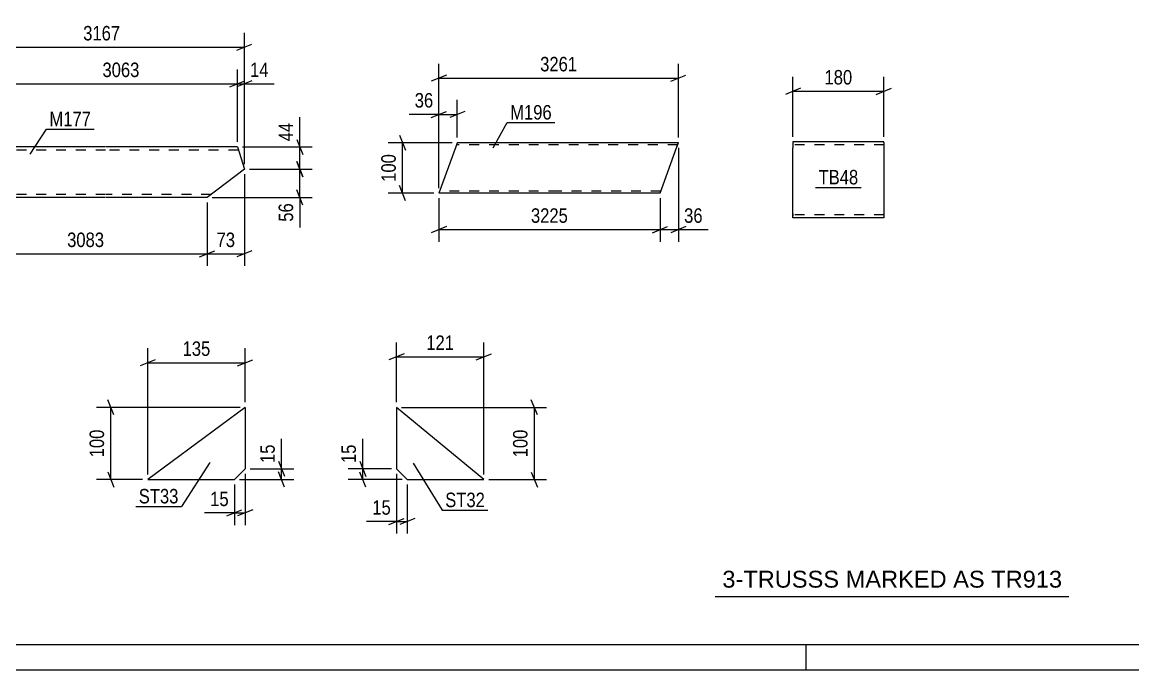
# Model space of a CAD drawing. Header units: millimetres. Extents: x 0 to 841, y 0 to 594.
# Drawn here: x 266 to 485.6, y 0 to 128.1 of the extents above; entities that cross this region are included whole.
import ezdxf

# ---------------------------------------------------------------- set-up
doc = ezdxf.new("R2010")
doc.units = ezdxf.units.MM
doc.linetypes.add('DXK_LINE_DOT2', pattern=[3.9198, 1.9599, -1.9599])
doc.styles.add('Arial', font='ARIAL.TTF', dxfattribs={"height": 0.2})
doc.styles.add('Arial Narrow', font='ARIALN.TTF', dxfattribs={"height": 0.2})

# ---------------------------------------------------------------- blocks, each defined once
blk = doc.blocks.new('Unknown-318885239-1133')
at = {"color": 5, "linetype": 'Continuous'}
for p, q in [((5, 5), (836, 5)), ((421, 0), (421, 5)), ((0, 0), (841, 0))]:
    blk.add_line(p, q, dxfattribs=at)
blk = doc.blocks.new('Part-318885239-7325 - 7319')
at = {"color": 2, "linetype": 'Continuous'}
for p, q in [((339.99, 51.91), (339.99, 39.76)), ((357.26, 37.62), (339.99, 51.91)), ((339.99, 39.76), (342.13, 37.62)), ((342.13, 37.62), (357.26, 37.62))]:
    blk.add_line(p, q, dxfattribs=at)
blk = doc.blocks.new('Part-318885239-7381 - 7375')
at = {"color": 2, "linetype": 'Continuous'}
for p, q in [((310.06, 51.91), (290.78, 37.63)), ((310.06, 51.91), (310.06, 39.77)), ((310.06, 39.77), (307.92, 37.63)), ((290.78, 37.63), (307.92, 37.63))]:
    blk.add_line(p, q, dxfattribs=at)
blk = doc.blocks.new('Part-318885239-2784 - 2768')
at = {"color": 2, "linetype": 'Continuous'}
for p, q in [((351.73, 103.46), (348.38, 94.26)), ((352.02, 104.26), (351.73, 103.46)), ((372.02, 104.26), (352.02, 104.26)), ((395.76, 104.26), (372.12, 104.26)), ((392.12, 94.26), (395.47, 103.46)), ((395.74, 104.2), (395.47, 103.46)), ((395.74, 104.2), (395.76, 104.26)), ((372.02, 94.26), (348.38, 94.26)), ((392.12, 94.26), (372.12, 94.26))]:
    blk.add_line(p, q, dxfattribs=at)
at = {"color": 7, "linetype": 'DXK_LINE_DOT2'}
for p, q in [((372.02, 103.86), (351.87, 103.86)), ((395.61, 103.86), (372.12, 103.86)), ((395.47, 103.46), (395.67, 104.03)), ((372.02, 94.66), (348.53, 94.66)), ((392.27, 94.66), (372.12, 94.66))]:
    blk.add_line(p, q, dxfattribs=at)
blk = doc.blocks.new('Part-318885239-2498 - 2482')
at = {"color": 2, "linetype": 'Continuous'}
for p, q in [((253.46, 96.55), (262.45, 103.41)), ((282.45, 103.41), (262.45, 103.41)), ((308.52, 103.41), (282.55, 103.41)), ((308.52, 103.41), (309.9, 99.01)), ((309.9, 99.01), (302.55, 93.41)), ((254.33, 93.76), (253.46, 96.55)), ((254.41, 93.5), (254.33, 93.76)), ((254.44, 93.41), (254.41, 93.5)), ((282.45, 93.41), (254.44, 93.41)), ((302.55, 93.41), (282.55, 93.41))]:
    blk.add_line(p, q, dxfattribs=at)
at = {"color": 7, "linetype": 'DXK_LINE_DOT2'}
for p, q in [((282.45, 102.81), (261.67, 102.81)), ((308.71, 102.81), (282.55, 102.81)), ((254.24, 94.05), (254.21, 94.15)), ((282.45, 94.01), (254.25, 94.01)), ((303.34, 94.01), (282.55, 94.01))]:
    blk.add_line(p, q, dxfattribs=at)
blk = doc.blocks.new('Part-318885239-11422 - 11421')
at = {"color": 2, "linetype": 'Continuous'}
for p, q in [((418.41, 104.42), (418.41, 103.22)), ((436.41, 104.42), (418.41, 104.42)), ((436.41, 104.33), (436.41, 104.42)), ((436.41, 104.33), (436.41, 103.22)), ((418.41, 90.16), (418.41, 103.22)), ((436.41, 103.22), (436.41, 89.42)), ((418.41, 89.51), (418.41, 90.16)), ((418.41, 89.42), (418.41, 89.51)), ((436.41, 89.42), (418.41, 89.42))]:
    blk.add_line(p, q, dxfattribs=at)
at = {"color": 7, "linetype": 'DXK_LINE_DOT2'}
for p, q in [((436.41, 103.82), (418.41, 103.82)), ((436.41, 104.07), (436.41, 103.22)), ((418.41, 90.16), (418.41, 89.77)), ((436.41, 90.07), (436.41, 90.16)), ((418.41, 90.02), (418.41, 90.07)), ((436.41, 90.02), (418.41, 90.02)), ((418.41, 89.42), (418.41, 89.42)), ((436.41, 90.02), (436.41, 90.07)), ((436.41, 90.02), (436.41, 90.07))]:
    blk.add_line(p, q, dxfattribs=at)
blk = doc.blocks.new('StraightDimension-318885239-7359 - 7319')
at = {"color": 7, "linetype": 'Continuous'}
for p, q in [((367.86, 50.41), (366.66, 53.41)), ((340.99, 51.91), (369.66, 51.91)), ((367.26, 37.62), (367.26, 51.91)), ((358.26, 37.62), (369.66, 37.62)), ((366.66, 39.12), (367.86, 36.12))]:
    blk.add_line(p, q, dxfattribs=at)
at = {"color": 0}
blk.add_wipeout([(366.51, 48.11), (362.31, 48.11), (362.31, 41.42), (366.51, 41.42)], dxfattribs=at)
at = {"color": 3, "style": 'Arial Narrow'}
blk.add_text('100', height=2.863, rotation=90.0002, dxfattribs=at).set_placement((365.91, 42.02))
blk = doc.blocks.new('StraightDimension-318885239-7327 - 7319')
at = {"color": 7, "linetype": 'Continuous'}
for p, q in [((339.99, 38.76), (339.99, 26.93)), ((342.13, 36.62), (342.13, 26.93)), ((338.49, 28.73), (341.49, 29.93)), ((339.99, 29.33), (342.13, 29.33)), ((343.63, 29.93), (340.63, 28.73))]:
    blk.add_line(p, q, dxfattribs=at)
at = {"color": 0}
blk.add_wipeout([(339.46, 30.08), (339.46, 34.28), (334.61, 34.28), (334.61, 30.08)], dxfattribs=at)
at = {"color": 7, "linetype": 'Continuous'}
blk.add_line((339.99, 29.33), (334.08, 29.33), dxfattribs=at)
blk.add_line((339.99, 29.33), (334.08, 29.33), dxfattribs=at)
at = {"color": 3, "style": 'Arial Narrow'}
blk.add_text('15', height=2.863, dxfattribs=at).set_placement((335.21, 30.68))
blk = doc.blocks.new('StraightDimension-318885239-7338 - 7319')
at = {"color": 7, "linetype": 'Continuous'}
for p, q in [((339.99, 52.91), (339.99, 64.76)), ((357.26, 38.62), (357.26, 64.76)), ((341.49, 62.51), (338.49, 61.31)), ((339.99, 61.91), (357.26, 61.91)), ((355.76, 61.31), (358.76, 62.51))]:
    blk.add_line(p, q, dxfattribs=at)
at = {"color": 0}
blk.add_wipeout([(351.97, 62.66), (351.97, 66.86), (345.28, 66.86), (345.28, 62.66)], dxfattribs=at)
at = {"color": 3, "style": 'Arial Narrow'}
blk.add_text('121', height=2.863, dxfattribs=at).set_placement((345.88, 63.26))
blk = doc.blocks.new('StraightDimension-318885239-7348 - 7319')
at = {"color": 7, "linetype": 'Continuous'}
for p, q in [((338.99, 39.76), (330.46, 39.76)), ((332.71, 41.26), (333.91, 38.26)), ((333.31, 37.62), (333.31, 39.76)), ((341.13, 37.62), (330.46, 37.62)), ((333.91, 36.12), (332.71, 39.12))]:
    blk.add_line(p, q, dxfattribs=at)
at = {"color": 0}
blk.add_wipeout([(332.56, 45.14), (328.36, 45.14), (328.36, 40.29), (332.56, 40.29)], dxfattribs=at)
at = {"color": 7, "linetype": 'Continuous'}
blk.add_line((333.31, 39.76), (333.31, 45.67), dxfattribs=at)
blk.add_line((333.31, 39.76), (333.31, 45.67), dxfattribs=at)
at = {"color": 3, "style": 'Arial Narrow'}
blk.add_text('15', height=2.863, rotation=90.0002, dxfattribs=at).set_placement((331.96, 40.89))
blk = doc.blocks.new('StraightDimension-318885239-7407 - 7375')
at = {"color": 7, "linetype": 'Continuous'}
for p, q in [((290.78, 38.63), (290.78, 63.59)), ((310.06, 52.91), (310.06, 63.59)), ((292.28, 61.34), (289.28, 60.14)), ((290.78, 60.74), (310.06, 60.74)), ((308.56, 60.14), (311.56, 61.34))]:
    blk.add_line(p, q, dxfattribs=at)
at = {"color": 0}
blk.add_wipeout([(303.76, 61.49), (303.76, 65.69), (297.08, 65.69), (297.08, 61.49)], dxfattribs=at)
at = {"color": 3, "style": 'Arial Narrow'}
blk.add_text('135', height=2.863, dxfattribs=at).set_placement((297.68, 62.09))
blk = doc.blocks.new('StraightDimension-318885239-7383 - 7375')
at = {"color": 7, "linetype": 'Continuous'}
for p, q in [((311.06, 39.77), (319.66, 39.77)), ((316.66, 41.27), (317.86, 38.27)), ((317.26, 37.63), (317.26, 39.77)), ((308.92, 37.63), (319.66, 37.63)), ((317.86, 36.13), (316.66, 39.13))]:
    blk.add_line(p, q, dxfattribs=at)
at = {"color": 0}
blk.add_wipeout([(316.51, 45.15), (312.31, 45.15), (312.31, 40.3), (316.51, 40.3)], dxfattribs=at)
at = {"color": 7, "linetype": 'Continuous'}
blk.add_line((317.26, 39.77), (317.26, 45.68), dxfattribs=at)
blk.add_line((317.26, 39.77), (317.26, 45.68), dxfattribs=at)
at = {"color": 3, "style": 'Arial Narrow'}
blk.add_text('15', height=2.863, rotation=90.0002, dxfattribs=at).set_placement((315.91, 40.9))
blk = doc.blocks.new('StraightDimension-318885239-7419 - 7375')
at = {"color": 7, "linetype": 'Continuous'}
for p, q in [((310.06, 38.77), (310.06, 28.62)), ((307.92, 36.63), (307.92, 28.62)), ((306.42, 30.42), (309.42, 31.62)), ((307.92, 31.02), (310.06, 31.02)), ((311.56, 31.62), (308.56, 30.42))]:
    blk.add_line(p, q, dxfattribs=at)
at = {"color": 0}
blk.add_wipeout([(307.39, 31.77), (307.39, 35.97), (302.54, 35.97), (302.54, 31.77)], dxfattribs=at)
at = {"color": 7, "linetype": 'Continuous'}
blk.add_line((307.92, 31.02), (302.01, 31.02), dxfattribs=at)
blk.add_line((307.92, 31.02), (302.01, 31.02), dxfattribs=at)
at = {"color": 3, "style": 'Arial Narrow'}
blk.add_text('15', height=2.863, dxfattribs=at).set_placement((303.14, 32.37))
blk = doc.blocks.new('StraightDimension-318885239-7395 - 7375')
at = {"color": 7, "linetype": 'Continuous'}
for p, q in [((284.09, 50.41), (282.89, 53.41)), ((309.06, 51.91), (280.64, 51.91)), ((283.49, 37.63), (283.49, 51.91)), ((289.78, 37.63), (280.64, 37.63)), ((282.89, 39.13), (284.09, 36.13))]:
    blk.add_line(p, q, dxfattribs=at)
at = {"color": 0}
blk.add_wipeout([(282.74, 48.11), (278.54, 48.11), (278.54, 41.43), (282.74, 41.43)], dxfattribs=at)
at = {"color": 3, "style": 'Arial Narrow'}
blk.add_text('100', height=2.863, rotation=90.0002, dxfattribs=at).set_placement((282.14, 42.03))
blk = doc.blocks.new('StraightDimension-318885239-2798 - 2768')
at = {"color": 7, "linetype": 'Continuous'}
for p, q in [((395.76, 103.26), (395.76, 84.66)), ((392.12, 93.26), (392.12, 84.66)), ((390.62, 86.46), (393.62, 87.66)), ((392.12, 87.06), (395.76, 87.06)), ((397.26, 87.66), (394.26, 86.46))]:
    blk.add_line(p, q, dxfattribs=at)
at = {"color": 0}
blk.add_wipeout([(401.14, 87.81), (401.14, 92.01), (396.29, 92.01), (396.29, 87.81)], dxfattribs=at)
at = {"color": 7, "linetype": 'Continuous'}
blk.add_line((395.76, 87.06), (401.67, 87.06), dxfattribs=at)
blk.add_line((395.76, 87.06), (401.67, 87.06), dxfattribs=at)
at = {"color": 3, "style": 'Arial Narrow'}
blk.add_text('36', height=2.863, dxfattribs=at).set_placement((396.89, 88.41))
blk = doc.blocks.new('StraightDimension-318885239-2855 - 2768')
at = {"color": 7, "linetype": 'Continuous'}
for p, q in [((340.6, 105.76), (341.8, 102.76)), ((351.02, 104.26), (338.35, 104.26)), ((341.2, 94.26), (341.2, 104.26)), ((341.8, 92.76), (340.6, 95.76)), ((347.38, 94.26), (338.35, 94.26))]:
    blk.add_line(p, q, dxfattribs=at)
at = {"color": 0}
blk.add_wipeout([(340.45, 102.6), (336.25, 102.6), (336.25, 95.92), (340.45, 95.92)], dxfattribs=at)
at = {"color": 3, "style": 'Arial Narrow'}
blk.add_text('100', height=2.863, rotation=90.0002, dxfattribs=at).set_placement((339.85, 96.52))
blk = doc.blocks.new('StraightDimension-318885239-2836 - 2768')
at = {"color": 7, "linetype": 'Continuous'}
for p, q in [((348.38, 95.26), (348.38, 112.71)), ((352.02, 105.26), (352.02, 112.71)), ((346.88, 109.26), (349.88, 110.46)), ((348.38, 109.86), (352.02, 109.86)), ((353.52, 110.46), (350.52, 109.26))]:
    blk.add_line(p, q, dxfattribs=at)
at = {"color": 0}
blk.add_wipeout([(347.86, 110.61), (347.86, 114.81), (343, 114.81), (343, 110.61)], dxfattribs=at)
at = {"color": 7, "linetype": 'Continuous'}
blk.add_line((348.38, 109.86), (342.47, 109.86), dxfattribs=at)
blk.add_line((348.38, 109.86), (342.47, 109.86), dxfattribs=at)
at = {"color": 3, "style": 'Arial Narrow'}
blk.add_text('36', height=2.863, dxfattribs=at).set_placement((343.6, 111.21))
blk = doc.blocks.new('StraightDimension-318885239-2787 - 2768')
at = {"color": 7, "linetype": 'Continuous'}
for p, q in [((348.38, 95.26), (348.38, 119.87)), ((395.76, 105.26), (395.76, 119.87)), ((349.88, 117.62), (346.88, 116.42)), ((348.38, 117.02), (395.76, 117.02)), ((394.26, 116.42), (397.26, 117.62))]:
    blk.add_line(p, q, dxfattribs=at)
at = {"color": 0}
blk.add_wipeout([(376.33, 117.77), (376.33, 121.97), (367.81, 121.97), (367.81, 117.77)], dxfattribs=at)
at = {"color": 3, "style": 'Arial Narrow'}
blk.add_text('3261', height=2.863, dxfattribs=at).set_placement((368.41, 118.37))
blk = doc.blocks.new('StraightDimension-318885239-2818 - 2768')
at = {"color": 7, "linetype": 'Continuous'}
for p, q in [((348.38, 93.26), (348.38, 84.66)), ((392.12, 93.26), (392.12, 84.66)), ((349.88, 87.66), (346.88, 86.46)), ((348.38, 87.06), (392.12, 87.06)), ((390.62, 86.46), (393.62, 87.66))]:
    blk.add_line(p, q, dxfattribs=at)
at = {"color": 0}
blk.add_wipeout([(374.51, 87.81), (374.51, 92.01), (365.99, 92.01), (365.99, 87.81)], dxfattribs=at)
at = {"color": 3, "style": 'Arial Narrow'}
blk.add_text('3225', height=2.863, dxfattribs=at).set_placement((366.59, 88.41))
blk = doc.blocks.new('StraightDimension-318885239-2578 - 2482')
at = {"color": 7, "linetype": 'Continuous'}
for p, q in [((309.52, 103.41), (323.29, 103.41)), ((320.29, 104.91), (321.49, 101.91)), ((320.89, 99.01), (320.89, 103.41)), ((310.9, 99.01), (323.29, 99.01)), ((321.49, 97.51), (320.29, 100.51))]:
    blk.add_line(p, q, dxfattribs=at)
at = {"color": 0}
blk.add_wipeout([(320.14, 108.79), (315.94, 108.79), (315.94, 103.93), (320.14, 103.93)], dxfattribs=at)
at = {"color": 7, "linetype": 'Continuous'}
blk.add_line((320.89, 103.41), (320.89, 109.32), dxfattribs=at)
blk.add_line((320.89, 103.41), (320.89, 109.32), dxfattribs=at)
at = {"color": 3, "style": 'Arial Narrow'}
blk.add_text('44', height=2.863, rotation=90.0002, dxfattribs=at).set_placement((319.54, 104.53))
blk = doc.blocks.new('StraightDimension-318885239-2676 - 2482')
at = {"color": 7, "linetype": 'Continuous'}
for p, q in [((308.52, 104.41), (308.52, 118.74)), ((309.9, 100.01), (309.9, 118.74)), ((307.02, 115.29), (310.02, 116.49)), ((311.4, 116.49), (308.4, 115.29)), ((308.52, 115.89), (309.9, 115.89))]:
    blk.add_line(p, q, dxfattribs=at)
at = {"color": 0}
blk.add_wipeout([(315.28, 116.64), (315.28, 120.84), (310.42, 120.84), (310.42, 116.64)], dxfattribs=at)
at = {"color": 7, "linetype": 'Continuous'}
blk.add_line((309.9, 115.89), (315.8, 115.89), dxfattribs=at)
blk.add_line((309.9, 115.89), (315.8, 115.89), dxfattribs=at)
at = {"color": 3, "style": 'Arial Narrow'}
blk.add_text('14', height=2.863, dxfattribs=at).set_placement((311.02, 117.24))
blk = doc.blocks.new('StraightDimension-318885239-2553 - 2482')
at = {"color": 7, "linetype": 'Continuous'}
for p, q in [((310.9, 99.01), (323.29, 99.01)), ((320.29, 100.51), (321.49, 97.51)), ((320.89, 93.41), (320.89, 99.01)), ((321.49, 91.91), (320.29, 94.91)), ((303.55, 93.41), (323.29, 93.41))]:
    blk.add_line(p, q, dxfattribs=at)
at = {"color": 0}
blk.add_wipeout([(320.14, 92.88), (315.94, 92.88), (315.94, 88.03), (320.14, 88.03)], dxfattribs=at)
at = {"color": 7, "linetype": 'Continuous'}
blk.add_line((320.89, 93.41), (320.89, 87.5), dxfattribs=at)
blk.add_line((320.89, 93.41), (320.89, 87.5), dxfattribs=at)
at = {"color": 3, "style": 'Arial Narrow'}
blk.add_text('56', height=2.863, rotation=90.0002, dxfattribs=at).set_placement((319.54, 88.63))
blk = doc.blocks.new('StraightDimension-318885239-2652 - 2482')
at = {"color": 7, "linetype": 'Continuous'}
for p, q in [((262.45, 104.41), (262.45, 118.74)), ((308.52, 104.41), (308.52, 118.74)), ((263.95, 116.49), (260.95, 115.29)), ((307.02, 115.29), (310.02, 116.49)), ((262.45, 115.89), (308.52, 115.89))]:
    blk.add_line(p, q, dxfattribs=at)
at = {"color": 0}
blk.add_wipeout([(289.75, 116.64), (289.75, 120.84), (281.23, 120.84), (281.23, 116.64)], dxfattribs=at)
at = {"color": 3, "style": 'Arial Narrow'}
blk.add_text('3063', height=2.863, dxfattribs=at).set_placement((281.83, 117.24))
blk = doc.blocks.new('StraightDimension-318885239-2694 - 2482')
at = {"color": 7, "linetype": 'Continuous'}
for p, q in [((309.9, 98.01), (309.9, 79.87)), ((302.55, 92.41), (302.55, 79.87)), ((301.05, 81.67), (304.05, 82.87)), ((302.55, 82.27), (309.9, 82.27)), ((311.4, 82.87), (308.4, 81.67))]:
    blk.add_line(p, q, dxfattribs=at)
at = {"color": 0}
blk.add_wipeout([(308.65, 83.02), (308.65, 87.22), (303.8, 87.22), (303.8, 83.02)], dxfattribs=at)
at = {"color": 3, "style": 'Arial Narrow'}
blk.add_text('73', height=2.863, dxfattribs=at).set_placement((304.4, 83.62))
blk = doc.blocks.new('StraightDimension-318885239-2711 - 2482')
at = {"color": 7, "linetype": 'Continuous'}
for p, q in [((254.44, 92.41), (254.44, 79.87)), ((302.55, 92.41), (302.55, 79.87)), ((255.94, 82.87), (252.94, 81.67)), ((254.44, 82.27), (302.55, 82.27)), ((301.05, 81.67), (304.05, 82.87))]:
    blk.add_line(p, q, dxfattribs=at)
at = {"color": 0}
blk.add_wipeout([(282.75, 83.02), (282.75, 87.22), (274.24, 87.22), (274.24, 83.02)], dxfattribs=at)
at = {"color": 3, "style": 'Arial Narrow'}
blk.add_text('3083', height=2.863, dxfattribs=at).set_placement((274.84, 83.62))
blk = doc.blocks.new('StraightDimension-318885239-2753 - 2482')
at = {"color": 7, "linetype": 'Continuous'}
for p, q in [((253.46, 97.55), (253.46, 125.99)), ((309.9, 100.01), (309.9, 125.99)), ((254.96, 123.74), (251.96, 122.54)), ((253.46, 123.14), (309.9, 123.14)), ((308.4, 122.54), (311.4, 123.74))]:
    blk.add_line(p, q, dxfattribs=at)
at = {"color": 0}
blk.add_wipeout([(285.93, 123.89), (285.93, 128.09), (277.42, 128.09), (277.42, 123.89)], dxfattribs=at)
at = {"color": 3, "style": 'Arial Narrow'}
blk.add_text('3167', height=2.863, dxfattribs=at).set_placement((278.02, 124.49))
blk = doc.blocks.new('StraightDimension-318885239-11531 - 11421')
at = {"color": 7, "linetype": 'Continuous'}
for p, q in [((418.41, 105.42), (418.41, 117.27)), ((436.41, 105.42), (436.41, 117.27)), ((419.91, 115.02), (416.91, 113.82)), ((418.41, 114.42), (436.41, 114.42)), ((434.91, 113.82), (437.91, 115.02))]:
    blk.add_line(p, q, dxfattribs=at)
at = {"color": 0}
blk.add_wipeout([(430.75, 115.17), (430.75, 119.37), (424.06, 119.37), (424.06, 115.17)], dxfattribs=at)
at = {"color": 3, "style": 'Arial Narrow'}
blk.add_text('180', height=2.863, dxfattribs=at).set_placement((424.66, 115.77))
blk = doc.blocks.new('Unknown-318885239-11892')
at = {"color": 7, "linetype": 'Continuous'}
blk.add_line((403, 14.5), (473, 14.5), dxfattribs=at)
at = {"color": 7, "style": 'Arial'}
blk.add_text('3-TRUSSS MARKED AS TR913', height=3.3428, dxfattribs=at).set_placement((404.45, 16.25))
blk = doc.blocks.new('Mark-318885239-7321 - 7319')
at = {"color": 0}
blk.add_wipeout([(357.48, 32.17), (357.48, 35.17), (349.63, 35.17), (349.63, 32.17)], dxfattribs=at)
blk.add_wipeout([(357.48, 32.17), (357.48, 35.17), (349.63, 35.17), (349.63, 32.17)], dxfattribs=at)
at = {"color": 30, "linetype": 'Continuous'}
for p, q in [((343.26, 40.85), (349.03, 31.57)), ((349.03, 31.57), (358.08, 31.57))]:
    blk.add_line(p, q, dxfattribs=at)
at = {"color": 3, "style": 'Arial Narrow'}
blk.add_text('ST32', height=2.863, dxfattribs=at).set_placement((349.63, 32.17))
blk = doc.blocks.new('Mark-318885239-7377 - 7375')
at = {"color": 0}
blk.add_wipeout([(296.87, 32.91), (296.87, 35.91), (289.01, 35.91), (289.01, 32.91)], dxfattribs=at)
blk.add_wipeout([(296.87, 32.91), (296.87, 35.91), (289.01, 35.91), (289.01, 32.91)], dxfattribs=at)
at = {"color": 30, "linetype": 'Continuous'}
for p in [(303.09, 40.97), (288.41, 32.31)]:
    blk.add_line(p, (297.47, 32.31), dxfattribs=at)
at = {"color": 3, "style": 'Arial Narrow'}
blk.add_text('ST33', height=2.863, dxfattribs=at).set_placement((289.01, 32.91))
blk = doc.blocks.new('Mark-318885239-2780 - 2768')
at = {"color": 0}
blk.add_wipeout([(370.7, 108.84), (370.7, 111.84), (362.48, 111.84), (362.48, 108.84)], dxfattribs=at)
blk.add_wipeout([(370.7, 108.84), (370.7, 111.84), (362.48, 111.84), (362.48, 108.84)], dxfattribs=at)
at = {"color": 30, "linetype": 'Continuous'}
for p, q in [((359.14, 103.25), (361.88, 108.24)), ((361.88, 108.24), (371.3, 108.24))]:
    blk.add_line(p, q, dxfattribs=at)
at = {"color": 3, "style": 'Arial Narrow'}
blk.add_text('M196', height=2.863, dxfattribs=at).set_placement((362.48, 108.84))
blk = doc.blocks.new('Mark-318885239-2494 - 2482')
at = {"color": 0}
blk.add_wipeout([(279.57, 107.52), (279.57, 110.52), (271.34, 110.52), (271.34, 107.52)], dxfattribs=at)
blk.add_wipeout([(279.57, 107.52), (279.57, 110.52), (271.34, 110.52), (271.34, 107.52)], dxfattribs=at)
at = {"color": 30, "linetype": 'Continuous'}
for p, q in [((267.52, 102), (270.74, 106.92)), ((270.74, 106.92), (280.17, 106.92))]:
    blk.add_line(p, q, dxfattribs=at)
at = {"color": 3, "style": 'Arial Narrow'}
blk.add_text('M177', height=2.863, dxfattribs=at).set_placement((271.34, 107.52))
blk = doc.blocks.new('Mark-318885239-11534 - 11421')
at = {"color": 0}
blk.add_wipeout([(431.33, 96.01), (431.33, 99.01), (423.48, 99.01), (423.48, 96.01)], dxfattribs=at)
blk.add_wipeout([(431.33, 96.01), (431.33, 99.01), (423.48, 99.01), (423.48, 96.01)], dxfattribs=at)
at = {"color": 30, "linetype": 'Continuous'}
blk.add_line((422.88, 95.41), (431.93, 95.41), dxfattribs=at)
at = {"color": 3, "style": 'Arial Narrow'}
blk.add_text('TB48', height=2.863, dxfattribs=at).set_placement((423.48, 96.01))

msp = doc.modelspace()

# ---------------------------------------------------------------- block references
for name in ['Unknown-318885239-1133', 'Part-318885239-2498 - 2482', 'Part-318885239-2784 - 2768', 'Part-318885239-11422 - 11421', 'Part-318885239-7381 - 7375', 'Part-318885239-7325 - 7319', 'Unknown-318885239-11892']:
    msp.add_blockref(name, (0, 0))

# ---------------------------------------------------------------- next in the draw order: block references
for name in ['StraightDimension-318885239-11531 - 11421', 'StraightDimension-318885239-2578 - 2482', 'StraightDimension-318885239-2855 - 2768', 'StraightDimension-318885239-2798 - 2768', 'Mark-318885239-11534 - 11421', 'StraightDimension-318885239-7407 - 7375', 'StraightDimension-318885239-7359 - 7319']:
    msp.add_blockref(name, (0, 0))

# ---------------------------------------------------------------- next in the draw order: block references
for name in ['StraightDimension-318885239-2676 - 2482', 'StraightDimension-318885239-2836 - 2768', 'StraightDimension-318885239-2818 - 2768', 'StraightDimension-318885239-7383 - 7375', 'StraightDimension-318885239-7327 - 7319']:
    msp.add_blockref(name, (0, 0))

# ---------------------------------------------------------------- next in the draw order: block references
for name in ['StraightDimension-318885239-2652 - 2482', 'StraightDimension-318885239-2787 - 2768', 'StraightDimension-318885239-2553 - 2482', 'StraightDimension-318885239-7338 - 7319', 'StraightDimension-318885239-7419 - 7375']:
    msp.add_blockref(name, (0, 0))

# ---------------------------------------------------------------- next in the draw order: block references
for name in ['Mark-318885239-2780 - 2768', 'StraightDimension-318885239-2694 - 2482', 'StraightDimension-318885239-7395 - 7375', 'StraightDimension-318885239-7348 - 7319', 'Mark-318885239-7321 - 7319']:
    msp.add_blockref(name, (0, 0))

# ---------------------------------------------------------------- next in the draw order: block references
for name in ['StraightDimension-318885239-2753 - 2482', 'StraightDimension-318885239-2711 - 2482', 'Mark-318885239-7377 - 7375']:
    msp.add_blockref(name, (0, 0))

# ---------------------------------------------------------------- next in the draw order: block references
msp.add_blockref('Mark-318885239-2494 - 2482', (0, 0))

doc.saveas('drawing.dxf')
